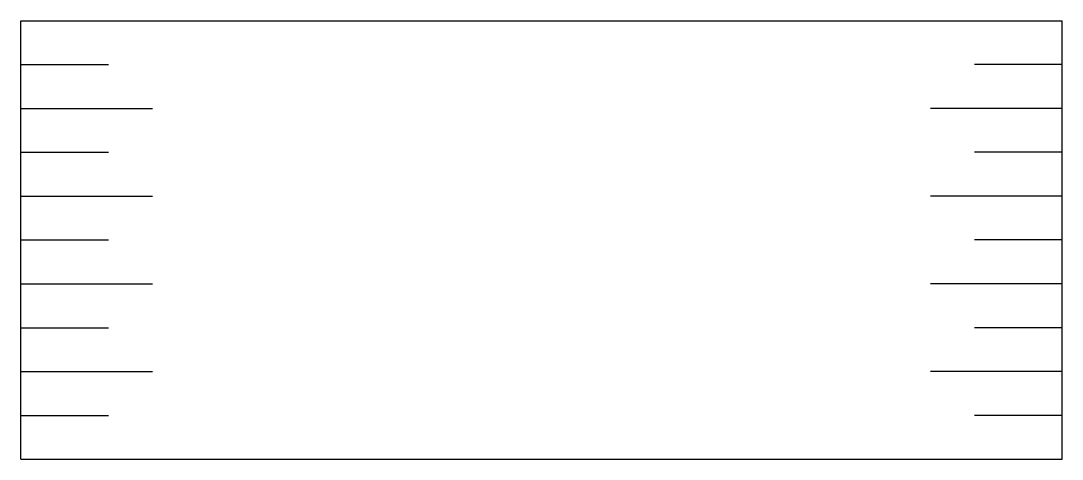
# Model space of a CAD drawing. Header units: millimetres. Extents: x -10097.113 to -10096.4, y 54.001 to 54.301.
import ezdxf

# ---------------------------------------------------------------- set-up
doc = ezdxf.new("R2010")
doc.units = ezdxf.units.MM
doc.header["$LTSCALE"] = 10
doc.linetypes.add('HIDDEN2', pattern=[0.1875, 0.125, -0.0625])
doc.layers.add('Tub_componentes', color=2, linetype='Continuous')
doc.layers.add('Tub_equipamentos', color=3, linetype='Continuous')

msp = doc.modelspace()

# ---------------------------------------------------------------- linework, layer by layer
at = {"layer": 'Tub_componentes', "color": 1}
for p, q in [((-10097.11258, 54.27053), (-10097.05258, 54.27053)), ((-10096.40008, 54.27053), (-10096.46008, 54.27053)), ((-10097.11258, 54.24053), (-10097.02258, 54.24053)), ((-10096.40008, 54.24053), (-10096.49008, 54.24053)), ((-10097.11258, 54.21053), (-10097.05258, 54.21053)), ((-10096.40008, 54.21053), (-10096.46008, 54.21053)), ((-10097.11258, 54.18053), (-10097.02258, 54.18053)), ((-10096.40008, 54.18053), (-10096.49008, 54.18053)), ((-10097.11258, 54.15053), (-10097.05258, 54.15053)), ((-10096.40008, 54.15053), (-10096.46008, 54.15053)), ((-10097.11258, 54.12053), (-10097.02258, 54.12053)), ((-10096.40008, 54.12053), (-10096.49008, 54.12053)), ((-10097.11258, 54.09053), (-10097.05258, 54.09053)), ((-10096.40008, 54.09053), (-10096.46008, 54.09053)), ((-10097.11258, 54.06053), (-10097.02258, 54.06053)), ((-10096.40008, 54.06053), (-10096.49008, 54.06053)), ((-10097.11258, 54.03053), (-10097.05258, 54.03053)), ((-10096.40008, 54.03053), (-10096.46008, 54.03053))]:
    msp.add_line(p, q, dxfattribs=at)
at = {"layer": 'Tub_equipamentos'}
for p, q in [((-10097.11258, 54.00053), (-10097.11258, 54.30053)), ((-10096.40008, 54.00053), (-10096.40008, 54.30053)), ((-10097.11258, 54.00053), (-10096.40008, 54.00053))]:
    msp.add_line(p, q, dxfattribs=at)
at = {"layer": 'Tub_equipamentos', "color": 1, "linetype": 'HIDDEN2'}
msp.add_line((-10097.11258, 54.30053), (-10096.40008, 54.30053), dxfattribs=at)

doc.saveas('drawing.dxf')
